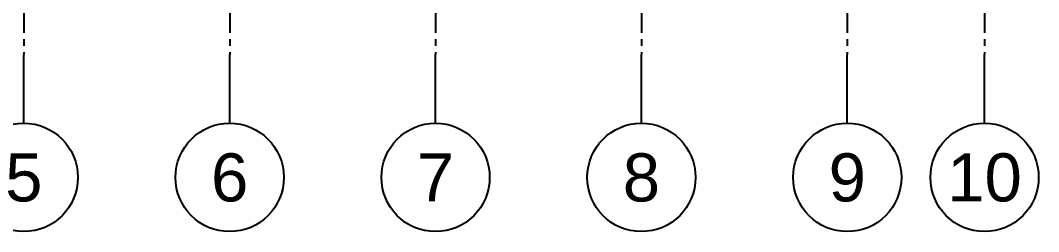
# Model space of a CAD drawing. Header units: millimetres. Extents: x -244126 to 368105, y -173968 to 259060.
# Drawn here: x 24837 to 28547, y 19620 to 20388 of the extents above; entities that cross this region are included whole.
import ezdxf
from ezdxf.enums import TextEntityAlignment as Align

# ---------------------------------------------------------------- set-up
doc = ezdxf.new("R2010")
doc.units = ezdxf.units.MM
doc.header["$MEASUREMENT"] = 0
doc.linetypes.add('CENTER', pattern=[2, 1.25, -0.25, 0.25, -0.25])
doc.linetypes.add('TA_GL_093.00000', pattern=[255.75, 93, -23.25, 23.25, -23.25, 93])
for name, color, linetype in [('000 - GRID', 8, 'CENTER'), ('000 - SYMBOL CON', 1, 'Continuous'), ('000 - T E X T', 4, 'Continuous')]:
    doc.layers.add(name, color=color, linetype=linetype)
doc.styles.get("Standard").update_dxf_attribs({"font": 'arial.ttf'})
doc.styles.add('TA', font='Cordia New.ttf', dxfattribs={"height": 4.5})

# ---------------------------------------------------------------- blocks, each defined once
blk = doc.blocks.new('*U680')
at = {"color": 3}
blk.add_point((0, -2050), dxfattribs=at)
at = {"layer": '000 - GRID', "color": 0, "linetype": 'ByBlock'}
blk.add_line((0, 200), (1.352041133618915e-14, -2250), dxfattribs=at)
at = {"layer": '000 - GRID', "color": 0}
blk.add_point((0, 0), dxfattribs=at)
at = {"style": 'TA', "flags": 1}
blk.add_attdef('LOCATION', (6, 6), '', height=4.5, dxfattribs=at)
blk = doc.blocks.new('A$Cb4399e0b')
at = {"layer": '000 - SYMBOL CON', "color": 0}
blk.add_line((0, 3.942201980242316), (0, 8.942201980242316), dxfattribs=at)
blk.add_circle((0, 0), 3.942201980242046, dxfattribs=at)
at = {"layer": '000 - T E X T'}
blk.add_attdef('XX', text='', height=3.5, dxfattribs=at).set_placement((0, 0), align=Align.MIDDLE_CENTER)

msp = doc.modelspace()

# ---------------------------------------------------------------- block references
at = {"color": 6, "xscale": 50, "yscale": 50, "zscale": 50}
for p, values in [((24849.61997182402, 19817.06394051278), {'XX': '5'}), ((25599.61997182402, 19817.06394051278), {'XX': '6'}), ((26349.61997182402, 19817.06394051278), {'XX': '7'}), ((27099.61997182402, 19817.06394051278), {'XX': '8'}), ((27849.61997182402, 19817.06394051278), {'XX': '9'}), ((28349.61997182402, 19817.06394051278), {'XX': '10'})]:
    msp.add_blockref('A$Cb4399e0b', p, dxfattribs=at).add_auto_attribs(values)
at = {"layer": '000 - GRID', "linetype": 'TA_GL_093.00000'}
for p in [(24849.61997182402, 22514.17403952489), (25599.61997182402, 22514.17403952489), (26349.61997182402, 22514.17403952489), (27099.61997182402, 22514.17403952489), (27849.61997182402, 22514.17403952489), (28349.61997182402, 22514.17403952489)]:
    msp.add_blockref('*U680', p, dxfattribs=at)

doc.saveas('drawing.dxf')
